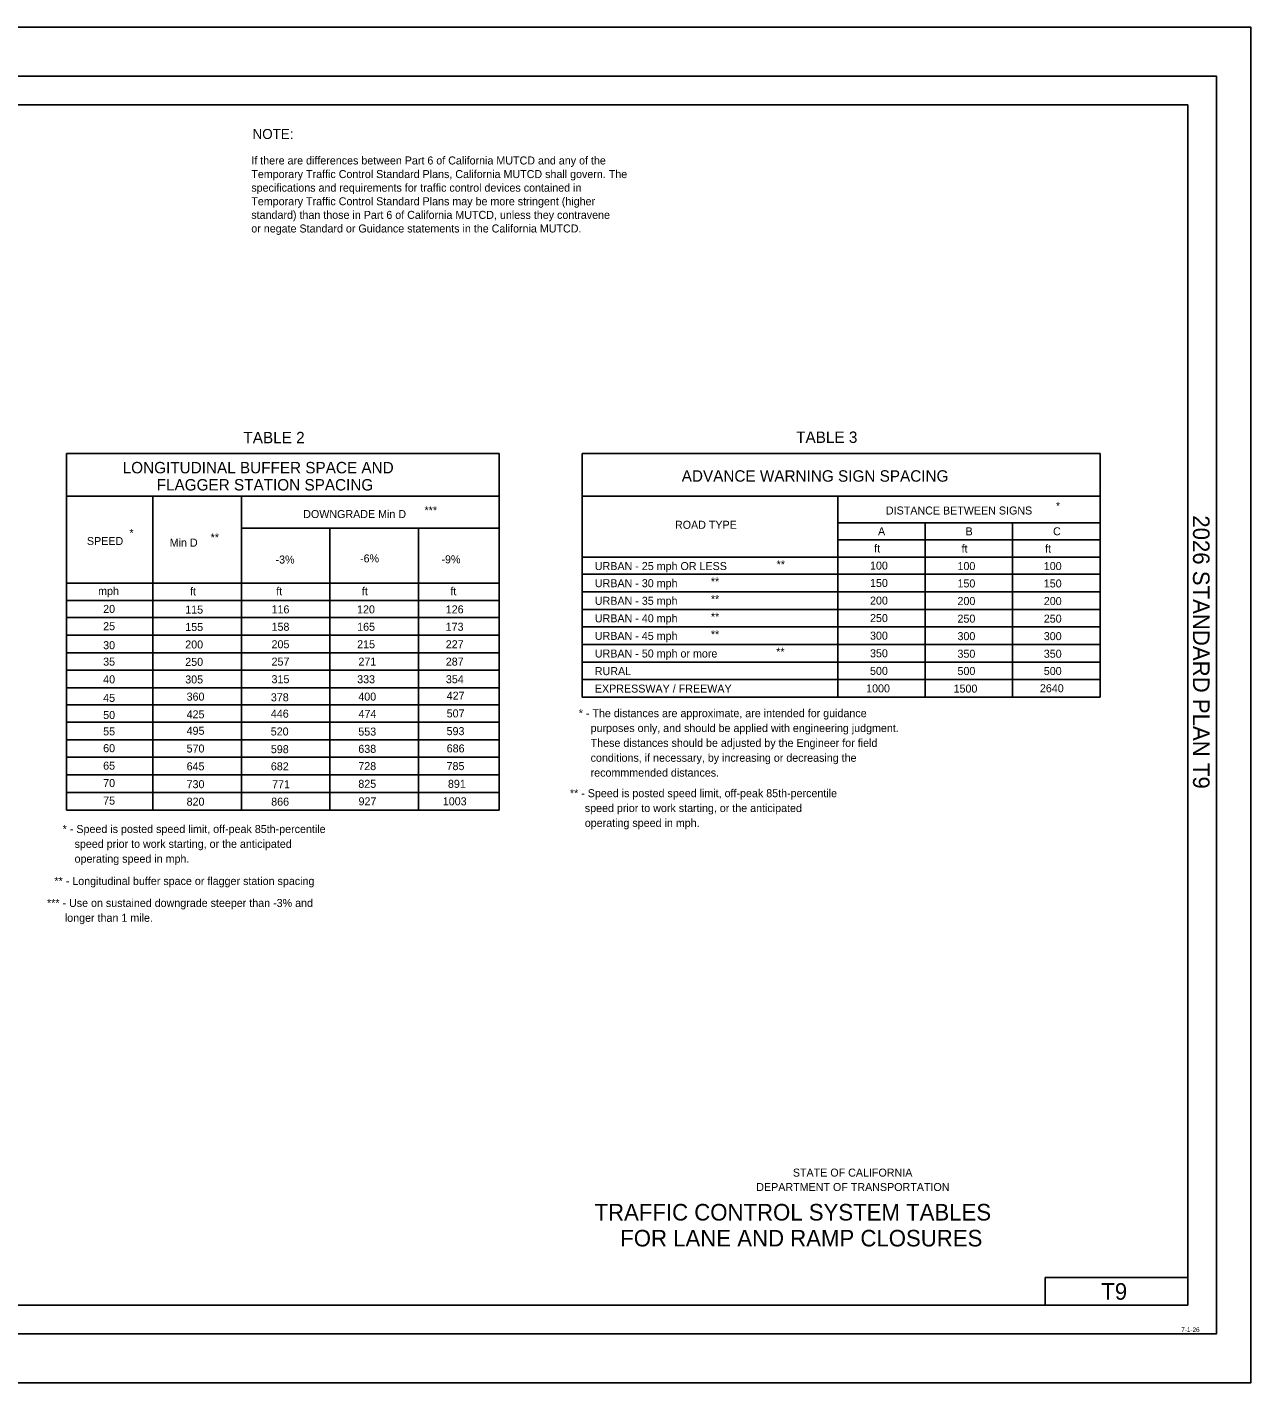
# Model space of a CAD drawing. Extents: x -893 to 867, y -474 to 712.
# Drawn here: x -204 to 867, y -474 to 712 of the extents above; entities that cross this region are included whole.
import ezdxf

# ---------------------------------------------------------------- set-up
doc = ezdxf.new("R2010")
doc.units = 0
for name, color, linetype in [('border_INSIDE-BORDER-anno', 7, 'Continuous'), ('border_PLOTTING-ELEMENTS', 7, 'Continuous'), ('border_rw_22x34_Cut_Lines', 7, 'Continuous'), ('border_SHEET', 7, 'Continuous'), ('border_WITHIN-BORDER-anno', 7, 'Continuous'), ('str_Engineering-Notes-A', 7, 'Continuous'), ('tcd_PD-QTY-TABLE', 7, 'Continuous')]:
    doc.layers.add(name, color=color, linetype=linetype)

msp = doc.modelspace()

# ---------------------------------------------------------------- linework, layer by layer
at = {"layer": 'border_PLOTTING-ELEMENTS'}
for points in [[(-893.5, -474), (866.5, -474), (866.5, 712), (-893.5, 712)], [(-863.5, 669), (836.5, 669), (836.5, -431), (-863.5, -431)]]:
    msp.add_lwpolyline(points, close=True, dxfattribs=at)
at = {"layer": 'border_rw_22x34_Cut_Lines'}
msp.add_lwpolyline([(-863.5, 669), (836.5, 669), (836.5, -431), (-863.5, -431)], close=True, dxfattribs=at)
at = {"layer": 'border_SHEET'}
for p, q in [((-813.5, 644), (811.5, 644)), ((811.5, 644), (811.5, -406)), ((686.5, -406), (686.5, -382)), ((686.5, -382), (811.5, -382)), ((811.5, -406), (-813.5, -406))]:
    msp.add_line(p, q, dxfattribs=at)
at = {"layer": 'tcd_PD-QTY-TABLE'}
for p, q in [((-169.6, 338.9), (-169.6, 27.1)), ((-169.6, 338.9), (209.1, 338.9)), ((209.1, 338.9), (209.1, 27.1)), ((281.6, 338.9), (734.6, 338.9)), ((281.6, 338.9), (281.6, 125.8)), ((734.6, 338.9), (734.6, 125.8)), ((-169.6, 301.5), (209.1, 301.5)), ((-93.8, 301.5), (-93.8, 27.1)), ((-16.5, 301.5), (-16.5, 27.1)), ((281.6, 301.5), (734.6, 301.5)), ((505.1, 301.5), (505.1, 125.8)), ((-16.5, 273.7), (208, 273.7)), ((61, 273.7), (61, 27.1)), ((138.5, 273.7), (138.5, 27.1)), ((505.1, 278.4), (734.6, 278.4)), ((581.6, 278.4), (581.6, 125.8)), ((658.1, 278.4), (658.1, 125.8)), ((505.1, 263.4), (734.6, 263.4)), ((281.6, 248.4), (734.6, 248.4)), ((505.1, 248.4), (734.6, 248.4)), ((-169.6, 225.5), (209.1, 225.5)), ((281.6, 233.4), (734.6, 233.4)), ((281.6, 218), (734.6, 218)), ((-169.6, 210.5), (209.1, 210.5)), ((281.6, 202.6), (734.6, 202.6)), ((-169.6, 195.5), (209.1, 195.5)), ((-169.6, 180.1), (209.1, 180.1)), ((281.6, 187.3), (734.6, 187.3)), ((281.6, 171.9), (734.6, 171.9)), ((-169.6, 164.7), (209.1, 164.7)), ((281.6, 156.5), (734.6, 156.5)), ((281.6, 156.5), (734.6, 156.5)), ((-169.6, 149.3), (209.1, 149.3)), ((-169.6, 134), (209.1, 134)), ((281.6, 141.2), (734.6, 141.2)), ((-169.6, 119), (209.1, 119)), ((281.6, 125.8), (734.6, 125.8)), ((-169.6, 104), (209.1, 104)), ((-169.6, 88.6), (209.1, 88.6)), ((-169.6, 73.2), (209.1, 73.2)), ((-169.6, 57.9), (209.1, 57.9)), ((-169.6, 42.5), (209.1, 42.5)), ((-169.6, 27.1), (209.1, 27.1))]:
    msp.add_line(p, q, dxfattribs=at)

# ---------------------------------------------------------------- texts
at = {"layer": 'border_INSIDE-BORDER-anno'}
for s, height, p in [('STATE OF CALIFORNIA', 7, (465.9, -293.6)), ('DEPARTMENT OF TRANSPORTATION', 7, (433.9, -306.2)), ('TRAFFIC CONTROL SYSTEM TABLES', 14.5, (292.4, -332)), ('FOR LANE AND RAMP CLOSURES', 14.5, (314.9, -354.7))]:
    msp.add_text(s, height=height, dxfattribs=at).set_placement(p)
at = {"layer": 'border_WITHIN-BORDER-anno'}
msp.add_text('2026 STANDARD PLAN T9', height=14.5, rotation=270, dxfattribs=at).set_placement((815.9, 284.9))
for s, height, p in [('T9', 14.5, (735.7, -401.3)), ('7-1-26', 4, (805.7, -429.5))]:
    msp.add_text(s, height=height, dxfattribs=at).set_placement(p)
at = {"layer": 'str_Engineering-Notes-A'}
msp.add_text('NOTE:', height=8.75, dxfattribs=at).set_placement((-6.7, 614.1))
at = {"layer": 'tcd_PD-QTY-TABLE'}
for s, height, p in [('If there are differences between Part 6 of California MUTCD and any of the ', 7, (-7.8, 591.8)), ('Temporary Traffic Control Standard Plans, California MUTCD shall govern. The ', 7, (-7.8, 579.9)), ('specifications and requirements for traffic control devices contained in ', 7, (-7.8, 568)), ('Temporary Traffic Control Standard Plans may be more stringent (higher ', 7, (-7.8, 556.1)), ('standard) than those in Part 6 of California MUTCD, unless they contravene ', 7, (-7.8, 544.2)), ('or negate Standard or Guidance statements in the California MUTCD.', 7, (-7.8, 532.3)), ('TABLE 2', 10, (-14.7, 347.9)), ('TABLE 3', 10, (468.8, 348.2)), ('LONGITUDINAL BUFFER SPACE AND', 10, (-120.3, 321.6)), ('ADVANCE WARNING SIGN SPACING', 10, (368.7, 314.3)), ('FLAGGER STATION SPACING', 10, (-90.6, 306.6)), ('*', 7, (696, 289.6)), ('DOWNGRADE Min D', 7, (37.6, 282.5)), ('***', 7, (143.7, 285.8)), ('DISTANCE BETWEEN SIGNS', 7, (547.3, 285.6)), ('*', 7, (-114.4, 266)), ('ROAD TYPE', 7, (362.8, 273.1)), ('A', 7, (540.4, 267.4)), ('B', 7, (617, 267.4)), ('C', 7, (693.5, 267.4)), ('SPEED', 7, (-151.6, 258.9)), ('Min D', 7, (-79.2, 257.5)), ('**', 7, (-43.4, 262.1)), ('-3%', 7, (13.4, 242.7)), ('-6%', 7, (87.3, 243.7)), ('-9%', 7, (158.5, 242.9)), ('ft', 7, (537, 252.4)), ('ft', 7, (613.5, 252.3)), ('ft', 7, (686.5, 252.3)), ('URBAN - 25 mph OR LESS', 7, (292.7, 237)), ('**', 7, (451.7, 238.5)), ('100', 7, (533.4, 237.4)), ('100', 7, (609.9, 237)), ('100', 7, (685.4, 237)), ('URBAN - 30 mph ', 7, (292.7, 222)), ('**', 7, (394.2, 223.5)), ('150', 7, (533.4, 222.2)), ('150', 7, (609.9, 221.8)), ('150', 7, (685.4, 221.8)), ('mph', 7, (-141.8, 215.2)), ('ft', 7, (-61.4, 214.8)), ('ft', 7, (14, 215)), ('ft', 7, (88.9, 215)), ('ft', 7, (166.3, 215)), ('URBAN - 35 mph ', 7, (292.7, 206.6)), ('**', 7, (394.2, 208.1)), ('200', 7, (533.4, 206.8)), ('200', 7, (609.9, 206.4)), ('200', 7, (685.4, 206.4)), ('20', 7, (-137.4, 199.5)), ('115', 7, (-65.6, 198.9)), ('116', 7, (9.9, 199.1)), ('120', 7, (84.7, 199.1)), ('126', 7, (162.3, 199.1)), ('25', 7, (-137.4, 184.4)), ('155', 7, (-65.6, 183.7)), ('158', 7, (9.9, 183.9)), ('165', 7, (84.8, 183.9)), ('173', 7, (162.2, 183.9)), ('URBAN - 40 mph ', 7, (292.7, 191.3)), ('**', 7, (394.2, 192.7)), ('250', 7, (533.4, 191.5)), ('250', 7, (609.9, 191)), ('250', 7, (685.4, 191)), ('URBAN - 45 mph ', 7, (292.7, 175.9)), ('**', 7, (394.2, 177.3)), ('300', 7, (533.4, 176.1)), ('300', 7, (609.9, 175.7)), ('300', 7, (685.4, 175.7)), ('30', 7, (-137.4, 167.8)), ('200', 7, (-65.6, 168.4)), ('205', 7, (9.9, 168.6)), ('215', 7, (84.8, 168.6)), ('227', 7, (162.3, 168.6)), ('URBAN - 50 mph or more', 7, (292.7, 160.5)), ('**', 7, (451.3, 162)), ('350', 7, (533.4, 160.7)), ('350', 7, (609.9, 160.3)), ('350', 7, (685.4, 160.3)), ('35', 7, (-137.4, 153.4)), ('250', 7, (-65.6, 153.2)), ('257', 7, (9.9, 153.4)), ('271', 7, (85.9, 153.4)), ('287', 7, (162.3, 153.4)), ('40', 7, (-137.4, 137.9)), ('305', 7, (-65.6, 137.8)), ('315', 7, (9.9, 138)), ('333', 7, (84.8, 138)), ('354', 7, (162.4, 138)), ('RURAL', 7, (292.7, 145.1)), ('500', 7, (533.4, 145.3)), ('500', 7, (609.9, 145.2)), ('500', 7, (685.4, 145.2)), ('427', 7, (163.1, 123.6)), ('EXPRESSWAY / FREEWAY', 7, (292.7, 129.8)), ('1000', 7, (530, 130)), ('1500', 7, (606.5, 129.8)), ('2640', 7, (682, 130.1)), ('45', 7, (-137.4, 121.7)), ('360', 7, (-64.4, 122.8)), ('378', 7, (9.3, 122.2)), ('400', 7, (85.8, 122.8)), ('50', 7, (-137.4, 106.7)), ('425', 7, (-64.4, 107.3)), ('446', 7, (9.3, 107.9)), ('474', 7, (86, 107.7)), ('507', 7, (163.1, 108.1)), ('* - The distances are approximate, are intended for guidance', 7, (278.6, 108.3)), ('55', 7, (-137.4, 92.4)), ('495', 7, (-64.4, 92.9)), ('520', 7, (9.2, 92.3)), ('553', 7, (85.8, 92.2)), ('593', 7, (163, 92.6)), ('    purposes only, and should be applied with engineering judgment.', 7, (278.6, 95.3)), ('60', 7, (-137.4, 77.7)), ('570', 7, (-64.4, 77.4)), ('598', 7, (9.3, 76.8)), ('638', 7, (85.8, 77.1)), ('686', 7, (163.1, 77.5)), ('    These distances should be adjusted by the Engineer for field', 7, (278.6, 82.3)), ('    conditions, if necessary, by increasing or decreasing the', 7, (278.6, 69.3)), ('65', 7, (-137.4, 62.4)), ('645', 7, (-64.4, 61.8)), ('682', 7, (9.3, 61.8)), ('728', 7, (85.8, 62)), ('785', 7, (163, 62)), ('    recommmended distances.', 7, (278.6, 56.3)), ('70', 7, (-137.4, 47.2)), ('730', 7, (-64.4, 46.2)), ('771', 7, (10.4, 46.2)), ('825', 7, (85.8, 46.5)), ('891', 7, (164.2, 46.5)), ('75', 7, (-137.4, 31.8)), ('820', 7, (-64.4, 30.9)), ('866', 7, (9.6, 30.9)), ('927', 7, (86, 31.2)), ('1003', 7, (159.7, 31.2)), ('** - Speed is posted speed limit, off-peak 85th-percentile', 7, (270.9, 38.3)), ('     speed prior to work starting, or the anticipated', 7, (270.9, 25.3)), ('* - Speed is posted speed limit, off-peak 85th-percentile', 7, (-172.8, 7)), ('     operating speed in mph.', 7, (270.9, 12.3)), ('    speed prior to work starting, or the anticipated', 7, (-172.8, -6)), ('    operating speed in mph. ', 7, (-172.8, -19)), ('** - Longitudinal buffer space or flagger station spacing', 7, (-180, -38.5)), ('*** - Use on sustained downgrade steeper than -3% and', 7, (-186.5, -57.7)), ('      longer than 1 mile.', 7, (-186.5, -70.7))]:
    msp.add_text(s, height=height, dxfattribs=at).set_placement(p)

doc.saveas('drawing.dxf')
